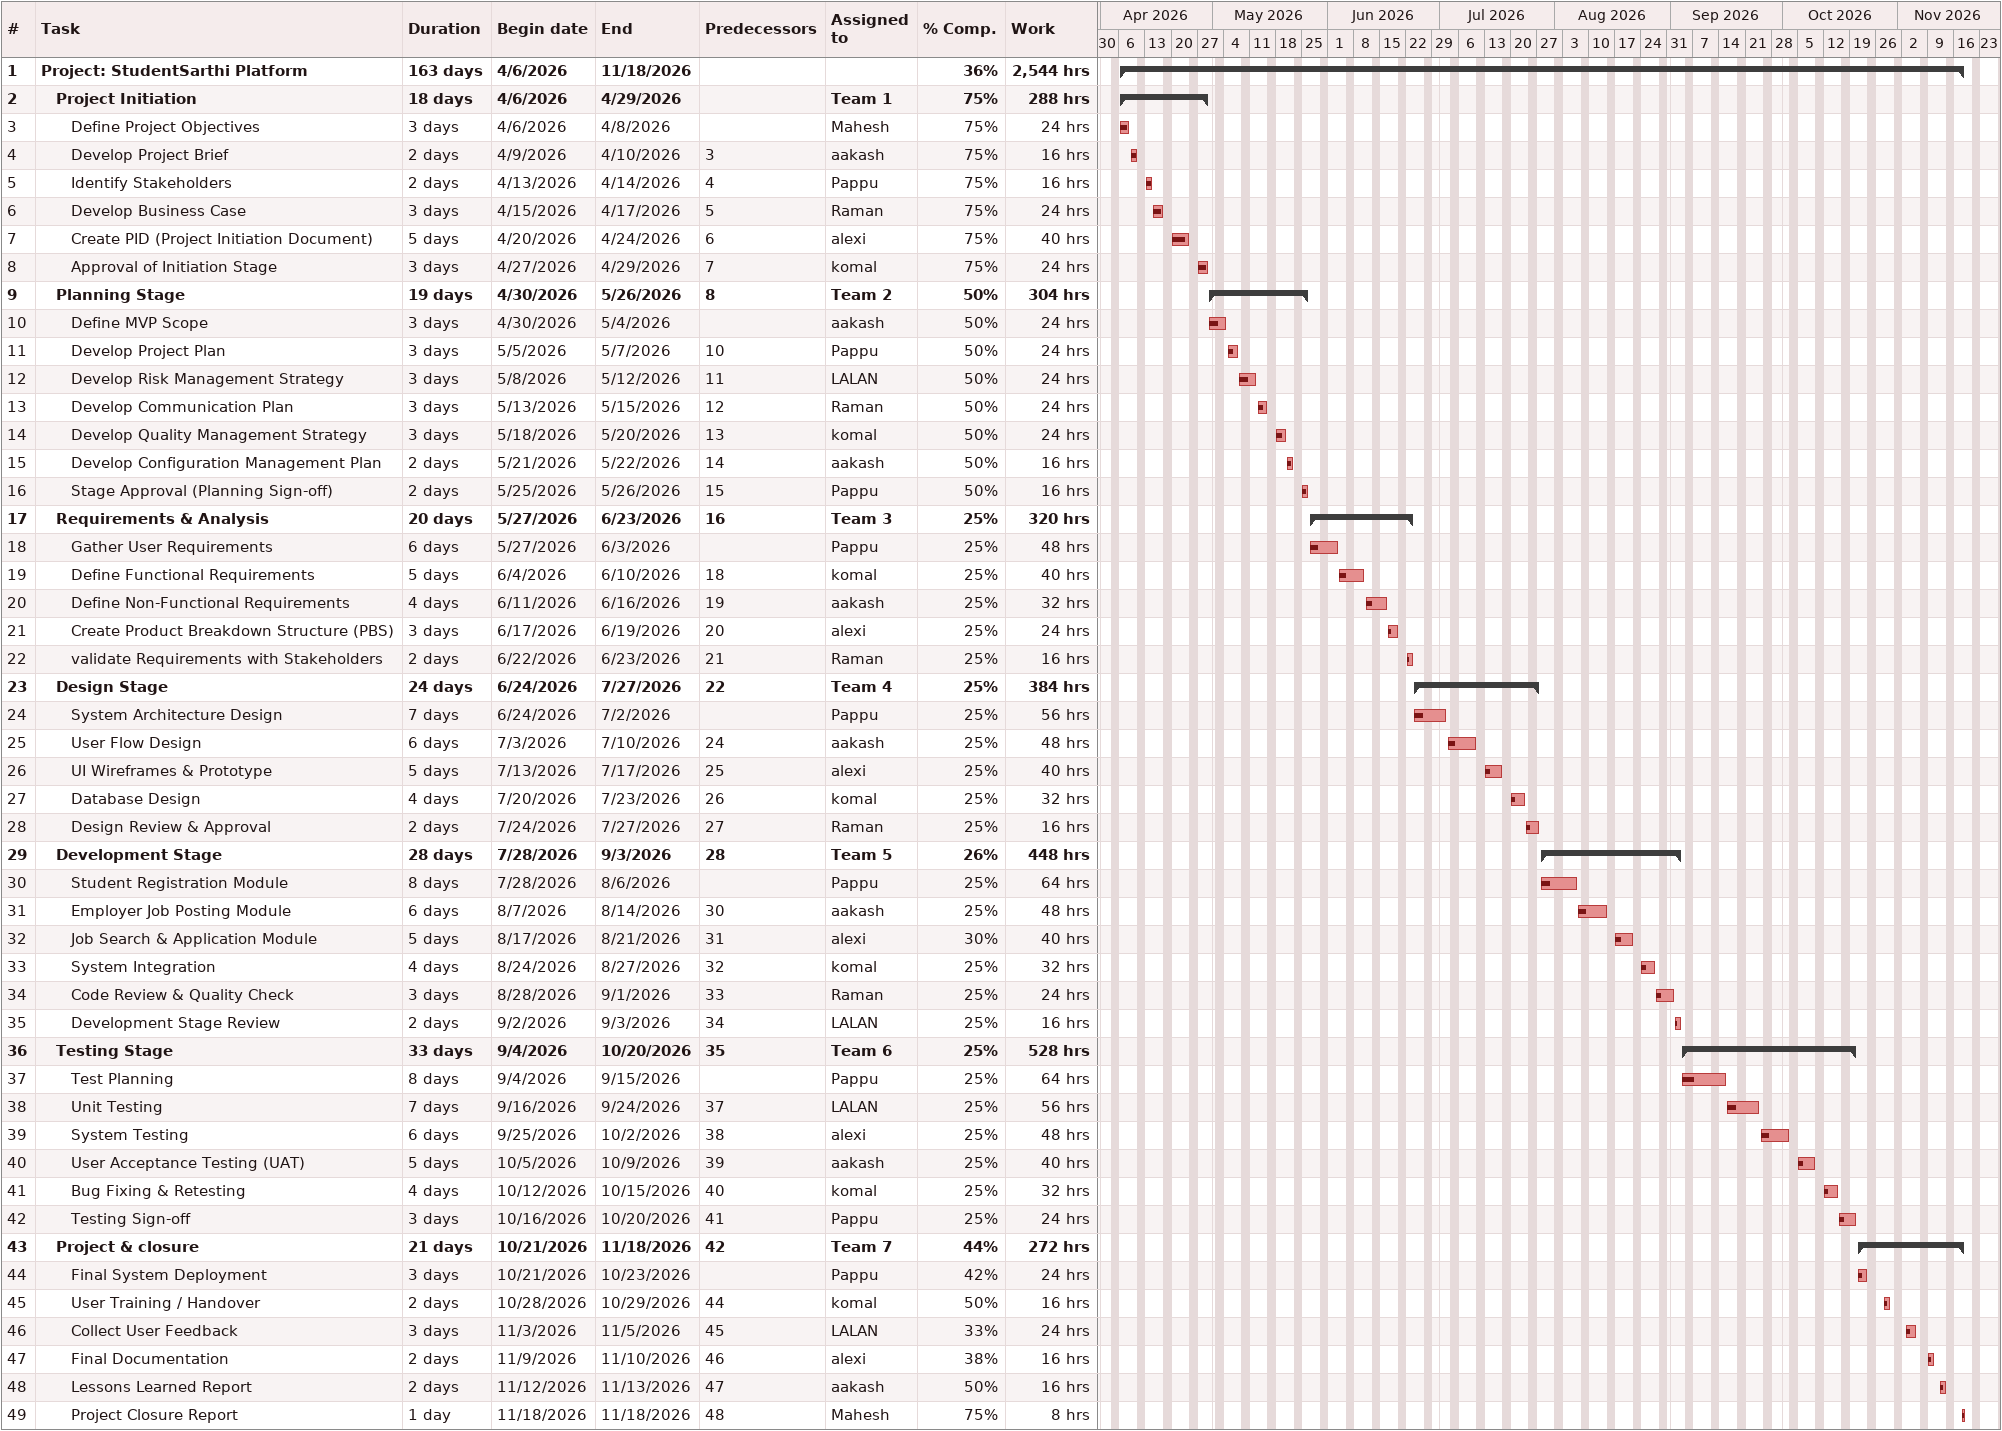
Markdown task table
| ID | Level | Task | Duration | Start | Finish | Predecessors | Resources | % complete | Work (h) |
|---|---|---|---|---|---|---|---|---|---|
| 1 | 1 | **Project: StudentSarthi Platform** | 163d | 2026-04-06 | 2026-11-18 |  |  | 36 | 2544 |
| 2 | 2 | **Project Initiation** | 18d | 2026-04-06 | 2026-04-29 |  | Team 1 | 75 | 288 |
| 3 | 3 | Define Project Objectives | 3d | 2026-04-06 | 2026-04-08 |  | Mahesh | 75 | 24 |
| 4 | 3 | Develop Project Brief | 2d | 2026-04-09 | 2026-04-10 | 3 | aakash | 75 | 16 |
| 5 | 3 | Identify Stakeholders | 2d | 2026-04-13 | 2026-04-14 | 4 | Pappu | 75 | 16 |
| 6 | 3 | Develop Business Case | 3d | 2026-04-15 | 2026-04-17 | 5 | Raman | 75 | 24 |
| 7 | 3 | Create PID (Project Initiation Document) | 5d | 2026-04-20 | 2026-04-24 | 6 | alexi | 75 | 40 |
| 8 | 3 | Approval of Initiation Stage | 3d | 2026-04-27 | 2026-04-29 | 7 | komal | 75 | 24 |
| 9 | 2 | **Planning Stage** | 19d | 2026-04-30 | 2026-05-26 | 8 | Team 2 | 50 | 304 |
| 10 | 3 | Define MVP Scope | 3d | 2026-04-30 | 2026-05-04 |  | aakash | 50 | 24 |
| 11 | 3 | Develop Project Plan | 3d | 2026-05-05 | 2026-05-07 | 10 | Pappu | 50 | 24 |
| 12 | 3 | Develop Risk Management Strategy | 3d | 2026-05-08 | 2026-05-12 | 11 | LALAN | 50 | 24 |
| 13 | 3 | Develop Communication Plan | 3d | 2026-05-13 | 2026-05-15 | 12 | Raman | 50 | 24 |
| 14 | 3 | Develop Quality Management Strategy | 3d | 2026-05-18 | 2026-05-20 | 13 | komal | 50 | 24 |
| 15 | 3 | Develop Configuration Management Plan | 2d | 2026-05-21 | 2026-05-22 | 14 | aakash | 50 | 16 |
| 16 | 3 | Stage Approval (Planning Sign-off) | 2d | 2026-05-25 | 2026-05-26 | 15 | Pappu | 50 | 16 |
| 17 | 2 | **Requirements & Analysis** | 20d | 2026-05-27 | 2026-06-23 | 16 | Team 3 | 25 | 320 |
| 18 | 3 | Gather User Requirements | 6d | 2026-05-27 | 2026-06-03 |  | Pappu | 25 | 48 |
| 19 | 3 | Define Functional Requirements | 5d | 2026-06-04 | 2026-06-10 | 18 | komal | 25 | 40 |
| 20 | 3 | Define Non-Functional Requirements | 4d | 2026-06-11 | 2026-06-16 | 19 | aakash | 25 | 32 |
| 21 | 3 | Create Product Breakdown Structure (PBS) | 3d | 2026-06-17 | 2026-06-19 | 20 | alexi | 25 | 24 |
| 22 | 3 | validate Requirements with Stakeholders | 2d | 2026-06-22 | 2026-06-23 | 21 | Raman | 25 | 16 |
| 23 | 2 | **Design Stage** | 24d | 2026-06-24 | 2026-07-27 | 22 | Team 4 | 25 | 384 |
| 24 | 3 | System Architecture Design | 7d | 2026-06-24 | 2026-07-02 |  | Pappu | 25 | 56 |
| 25 | 3 | User Flow Design | 6d | 2026-07-03 | 2026-07-10 | 24 | aakash | 25 | 48 |
| 26 | 3 | UI Wireframes & Prototype | 5d | 2026-07-13 | 2026-07-17 | 25 | alexi | 25 | 40 |
| 27 | 3 | Database Design | 4d | 2026-07-20 | 2026-07-23 | 26 | komal | 25 | 32 |
| 28 | 3 | Design Review & Approval | 2d | 2026-07-24 | 2026-07-27 | 27 | Raman | 25 | 16 |
| 29 | 2 | **Development Stage** | 28d | 2026-07-28 | 2026-09-03 | 28 | Team 5 | 26 | 448 |
| 30 | 3 | Student Registration Module | 8d | 2026-07-28 | 2026-08-06 |  | Pappu | 25 | 64 |
| 31 | 3 | Employer Job Posting Module | 6d | 2026-08-07 | 2026-08-14 | 30 | aakash | 25 | 48 |
| 32 | 3 | Job Search & Application Module | 5d | 2026-08-17 | 2026-08-21 | 31 | alexi | 30 | 40 |
| 33 | 3 | System Integration | 4d | 2026-08-24 | 2026-08-27 | 32 | komal | 25 | 32 |
| 34 | 3 | Code Review & Quality Check | 3d | 2026-08-28 | 2026-09-01 | 33 | Raman | 25 | 24 |
| 35 | 3 | Development Stage Review | 2d | 2026-09-02 | 2026-09-03 | 34 | LALAN | 25 | 16 |
| 36 | 2 | **Testing Stage** | 33d | 2026-09-04 | 2026-10-20 | 35 | Team 6 | 25 | 528 |
| 37 | 3 | Test Planning | 8d | 2026-09-04 | 2026-09-15 |  | Pappu | 25 | 64 |
| 38 | 3 | Unit Testing | 7d | 2026-09-16 | 2026-09-24 | 37 | LALAN | 25 | 56 |
| 39 | 3 | System Testing | 6d | 2026-09-25 | 2026-10-02 | 38 | alexi | 25 | 48 |
| 40 | 3 | User Acceptance Testing (UAT) | 5d | 2026-10-05 | 2026-10-09 | 39 | aakash | 25 | 40 |
| 41 | 3 | Bug Fixing & Retesting | 4d | 2026-10-12 | 2026-10-15 | 40 | komal | 25 | 32 |
| 42 | 3 | Testing Sign-off | 3d | 2026-10-16 | 2026-10-20 | 41 | Pappu | 25 | 24 |
| 43 | 2 | **Project & closure** | 21d | 2026-10-21 | 2026-11-18 | 42 | Team 7 | 44 | 272 |
| 44 | 3 | Final System Deployment | 3d | 2026-10-21 | 2026-10-23 |  | Pappu | 42 | 24 |
| 45 | 3 | User Training / Handover | 2d | 2026-10-28 | 2026-10-29 | 44 | komal | 50 | 16 |
| 46 | 3 | Collect User Feedback | 3d | 2026-11-03 | 2026-11-05 | 45 | LALAN | 33 | 24 |
| 47 | 3 | Final Documentation | 2d | 2026-11-09 | 2026-11-10 | 46 | alexi | 38 | 16 |
| 48 | 3 | Lessons Learned Report | 2d | 2026-11-12 | 2026-11-13 | 47 | aakash | 50 | 16 |
| 49 | 3 | Project Closure Report | 1d | 2026-11-18 | 2026-11-18 | 48 | Mahesh | 75 | 8 |
